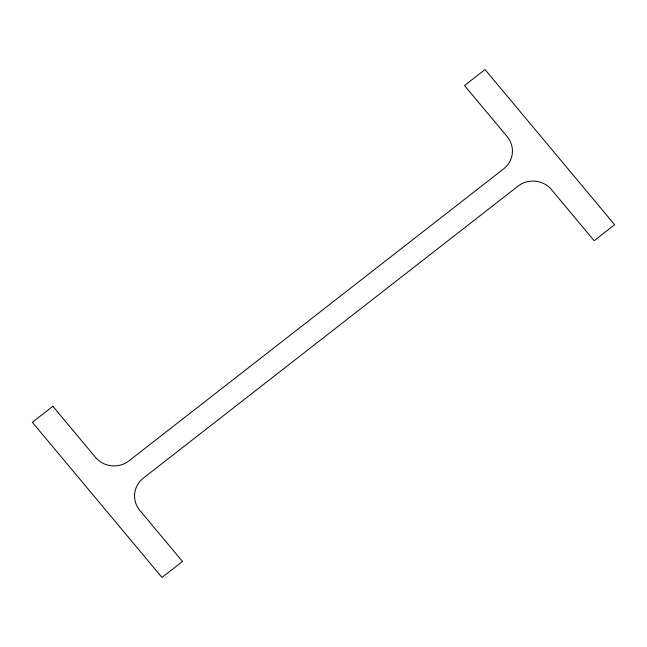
<?xml version="1.0" encoding="UTF-8"?>
<svg xmlns="http://www.w3.org/2000/svg" width="647" height="647" viewBox="0 0 647 647"><rect width="100%" height="100%" fill="white"/><g stroke="black" fill="none" stroke-linecap="round" stroke-linejoin="round"><path stroke-width="0.97" d="M52.868 406.3L32.35 422.289L161.993 577.456L182.503 561.475L139.833 510.394A23.785 22.977 0.6 0 1 143.391 478.084L518.012 186.158A23.785 22.977 0.6 0 1 551.462 189.62L594.132 240.7L614.65 224.711L485.007 69.544L464.497 85.525L507.167 136.606A23.785 22.977 0.6 0 1 503.609 168.916L128.988 460.842A23.785 22.977 0.6 0 1 95.538 457.38L52.868 406.3"/></g></svg>
